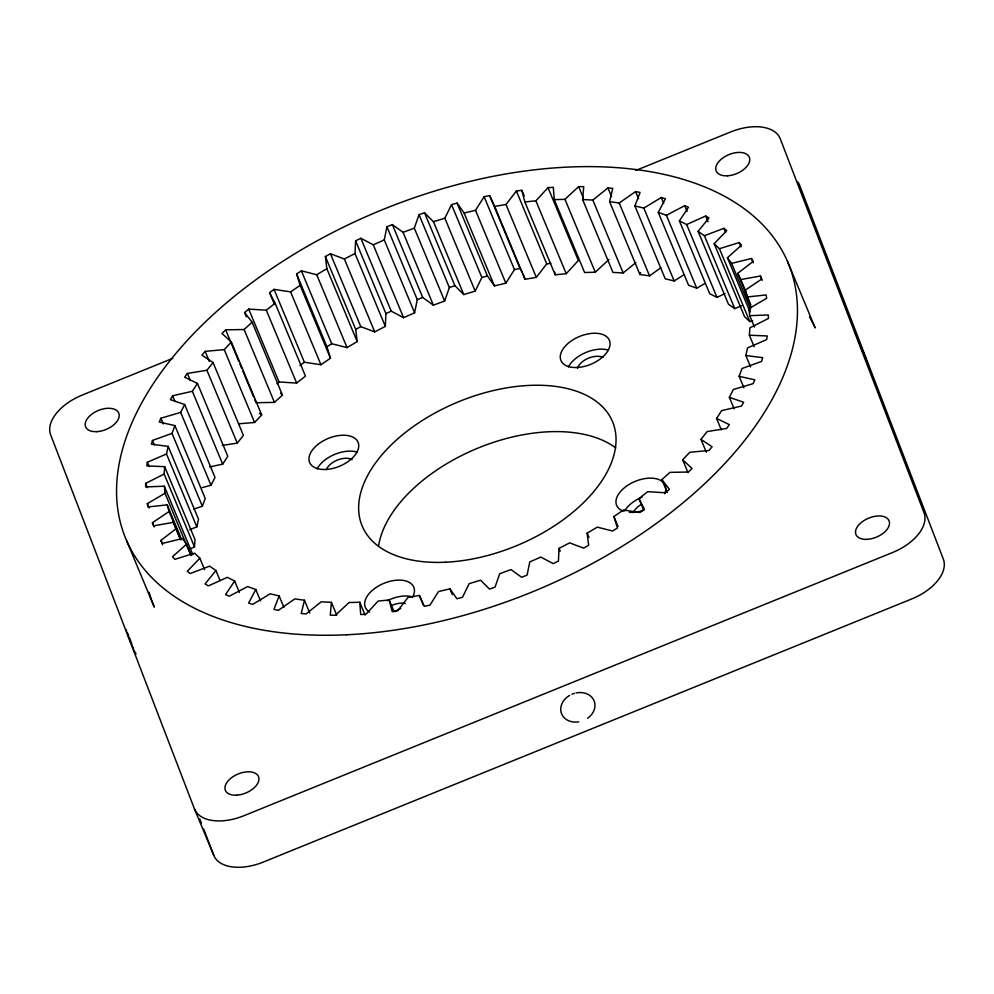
<?xml version="1.0" encoding="UTF-8"?>
<svg xmlns="http://www.w3.org/2000/svg" width="994" height="994" viewBox="0 0 994 994"><rect width="100%" height="100%" fill="white"/><g stroke="black" fill="none" stroke-linecap="round" stroke-linejoin="round"><path stroke-width="1.49" d="M522.086 272.008L519.974 268.455L514.445 269.573L505.847 283.191L494.44 285.887L487.433 275.984L481.879 277.488L475.182 291.105L463.788 294.559L433.459 221.687L424.55 212.815L419.033 214.679L449.363 287.552L444.653 301.02L433.396 305.195L403.055 232.323L392.357 224.582L386.927 226.781L417.269 299.654L414.597 312.824L403.589 317.682L373.259 244.81L360.872 238.274L355.603 240.784L385.933 313.657L385.337 326.392L374.713 331.872L344.371 258.999L330.43 253.756L325.386 256.551L355.715 329.424L357.194 341.588L347.055 347.614L316.726 274.742L301.393 270.84L296.61 273.897L300.138 285.34L290.608 291.876L274.046 289.366L269.585 292.634L275.127 303.245L266.317 310.203L248.711 309.097L244.623 312.563L252.128 322.218L244.114 329.511L225.663 329.846L221.985 333.462L231.366 342.06L224.246 349.615L205.149 351.367L201.919 355.094L213.064 362.537L206.926 370.277L187.394 373.433L184.66 377.223L197.446 383.435L192.351 391.276L172.583 395.798L170.372 399.625L184.673 404.533L180.672 412.386L160.891 418.226L159.226 422.028L174.882 425.581L172.024 433.372L152.455 440.466L151.349 444.206L168.185 446.368L166.495 453.985L147.348 462.26L146.814 465.913L164.644 466.658L164.147 474.039L145.633 483.395L145.683 486.911L164.321 486.215L165.016 493.272L147.323 503.623L147.957 506.965L167.191 504.853L169.079 511.512L152.417 522.72L153.623 525.851L173.242 522.347L176.298 528.522L160.842 540.487L162.606 543.37L182.399 538.512L186.586 544.153L172.521 556.727L174.82 559.324L194.563 553.161L199.844 558.206L187.307 571.264L190.127 573.55L209.61 566.145L215.909 570.531L205.05 583.925L208.355 585.888L227.365 577.328L234.634 581.005L225.563 594.586L229.303 596.189L247.63 586.572L255.781 589.504L248.599 603.122L252.762 604.364L270.194 593.791L279.14 595.94L273.922 609.446L278.444 610.304L294.808 598.885L304.437 600.227L301.257 613.497L306.09 613.944L321.199 601.817L331.412 602.339L330.294 615.199L335.376 615.261L349.068 602.538L359.766 602.252L360.71 614.565L366.016 614.217L378.13 601.059L389.188 599.954L393.947 611.385M608.987 259.496L595.294 272.207L584.596 272.505L554.254 199.632L553.31 187.319L548.017 187.655L535.89 200.813L524.844 201.931L521.838 190.289L516.395 191.034L505.971 204.491L494.677 206.404L489.644 195.582L484.115 196.7L475.517 210.318L464.099 213.014L457.091 203.111L451.537 204.615L444.852 218.22L475.182 291.105M190.326 548.787L194.489 546.911L194.986 539.531L164.644 466.658M754.135 346.657L749.377 335.226L749.874 327.846L768.399 318.478L768.35 314.974L749.712 315.657L749.016 308.6L766.697 298.262L766.076 294.92L746.842 297.032L744.953 290.372L761.603 279.152L760.41 276.034L740.791 279.538L737.734 273.35L753.179 261.385L751.414 258.515L731.621 263.373L727.446 257.732L741.512 245.145L739.213 242.548L719.457 248.711L714.189 243.679L726.713 230.62L723.905 228.322L704.411 235.727L698.111 231.353L708.971 217.947L705.678 215.996L686.668 224.545L679.399 220.879L688.469 207.286L684.717 205.683L666.39 215.3L658.252 212.381L665.433 198.75L661.271 197.52L643.826 208.094L634.893 205.944L640.099 192.426L635.588 191.581L619.212 203L609.583 201.645L612.776 188.388L607.943 187.928L592.834 200.067L582.608 199.533L583.739 186.673L578.645 186.623L564.952 199.334L554.254 199.632M414.597 312.824L384.268 239.952L386.927 226.781M355.603 240.784L354.995 253.52L385.337 326.392M189.755 529.665L196.824 526.87L198.514 519.241L168.185 446.368M750.607 366.948L745.848 355.517L747.538 347.888L766.685 339.613L767.219 335.96L749.377 335.226M444.653 301.02L414.324 228.135L419.033 214.679M660.811 267.734L649.554 275.872L639.925 274.518L640.596 272.555M193.731 509.077L202.354 506.244L205.224 498.454L174.882 425.581M743.897 387.722L739.138 376.291L742.009 368.513L761.578 361.418L762.684 357.666L745.848 355.517M202.341 487.545L211.014 485.258L215.015 477.406L184.673 404.533M734.106 408.782L729.347 397.351L733.348 389.486L753.129 383.647L754.806 379.845L739.138 376.291M209.734 466.869L222.693 464.148L227.788 456.308L197.446 383.435M721.333 429.868L716.575 418.437L721.669 410.597L741.449 406.074L743.661 402.259L729.347 397.351M494.677 206.404L525.018 279.277L536.313 277.363L546.725 263.907L550.8 263.348M222.246 445.387L237.268 443.15L243.406 435.409L213.064 362.537M706.312 452.208L700.956 439.348L707.094 431.595L726.639 428.439L729.372 424.649L716.575 418.437M524.844 201.931L555.174 274.804L566.232 273.685L578.346 260.527L548.017 187.655M238.821 423.779L254.588 422.487L261.695 414.933L231.366 342.06M688.022 472.684L682.667 459.824L689.774 452.258L708.884 450.506L712.102 446.791L700.956 439.348M254.812 399.861L256.005 402.719L274.456 402.384L282.458 395.09L252.128 322.218M667.26 492.515L661.905 479.655L669.906 472.361L688.357 472.038L692.048 468.422L682.667 459.824M582.608 199.533L612.95 272.406L623.163 272.94L635.899 262.565M277.003 383.709L279.053 381.969L296.659 383.075L305.469 376.117L275.127 303.245M643.652 510.059L638.894 498.628L647.703 491.682L665.309 492.776L669.409 489.309L661.905 479.655M299.927 365.519L304.388 362.238L320.95 364.748L330.468 358.213L300.138 285.34M618.057 526.534L613.894 516.532L623.412 510.009L639.974 512.519L644.435 509.239L638.894 498.628M634.893 205.944L665.222 278.817L674.168 280.967L683.822 274.816M330.468 358.213L326.939 346.769L331.723 343.713L347.055 347.614M568.866 695.875L569.599 695.415M316.726 274.742L326.852 268.703L325.386 256.551M389.188 599.954L392.195 611.583L397.637 610.85L408.049 597.394L419.344 595.468L424.388 606.303L429.917 605.172L438.516 591.567L449.922 588.858L456.929 598.761L462.483 597.27L469.18 583.652L480.574 580.185L489.483 589.069L495 587.206L499.709 573.737L510.966 569.562L521.676 577.303L527.093 575.104L529.765 561.933L540.773 557.075L553.161 563.598L558.429 561.088L559.026 548.353L569.649 542.886L583.59 548.129L588.647 545.321L587.168 533.169L597.307 527.131L612.639 531.032L617.423 527.976L613.894 516.532M658.252 212.381L688.581 285.253L696.732 288.173L704.435 283.824M355.715 329.424L360.772 326.628L374.713 331.872M344.371 258.999L354.995 253.52M679.399 220.879L709.728 293.752L716.997 297.417L725.048 293.503M385.933 313.657L391.201 311.147L403.589 317.682M373.259 244.81L384.268 239.952M698.111 231.353L728.453 304.226L734.752 308.6L741.661 305.717M172.819 358.312L82.229 395.065A43.748 25.024 -22.6 0 0 50.669 434.887L194.402 808.793L213.71 855.163A43.748 25.024 -22.6 0 0 263.224 862.084L911.771 598.935A43.748 25.024 -22.6 0 0 943.331 559.113L799.598 185.207A43.748 25.024 -22.6 0 0 797.834 181.964M635.862 170.421L730.776 131.916A43.748 25.024 -22.6 0 1 780.29 138.837L924.022 512.742A43.748 25.024 -22.6 0 1 892.475 552.565L243.928 815.714A43.748 25.024 -22.6 0 1 194.402 808.793M417.269 299.654L422.686 297.454L433.396 305.195M571.935 694.234L574.395 693.352M403.055 232.323L414.324 228.135M714.189 243.679L744.518 316.552L749.799 321.584L752.607 320.577M449.363 287.552L454.879 285.688L463.788 294.559M433.459 221.687L444.852 218.22M259.409 413.255L261.695 414.933M280.557 393.177L282.458 395.09M855.225 332.779L857.188 337.19M809.514 316.788L815.179 327.908L787.459 261.335M126.002 629.575L126.735 631.265M127.344 632.693L127.816 633.799M857.685 338.358L866.147 359.207M128.064 634.396L128.599 635.675M760.41 276.034L762.187 280.32M751.414 258.515L753.203 262.801M739.213 242.548L740.99 246.835M723.905 228.322L725.682 232.608M740.791 279.538L746.134 292.398M744.953 290.372L747.923 297.517M737.734 273.35L750.818 304.785M746.842 297.032L751.004 307.034M731.621 263.373L750.656 309.097M749.016 308.6L750.209 311.457M727.446 257.732L750.048 312.029M749.712 315.657L754.471 327.088M705.678 215.996L708.051 221.712M719.457 248.711L749.799 321.584M704.411 235.727L734.752 308.6M684.717 205.683L687.102 211.399M686.668 224.545L716.997 297.417M661.271 197.52L663.657 203.236M666.39 215.3L696.732 288.173M643.826 208.094L674.168 280.967M635.588 191.581L638.558 198.725M619.212 203L649.554 275.872M607.943 187.928L611.509 196.501M609.583 201.645L639.925 274.518M592.834 200.067L623.163 272.94M578.645 186.623L583.403 198.054M564.952 199.334L595.294 272.207M535.89 200.813L566.232 273.685M521.838 190.289L524.211 196.004M516.395 191.034L546.725 263.907M505.971 204.491L536.313 277.363M489.644 195.582L519.974 268.455M484.115 196.7L514.445 269.573M475.517 210.318L505.847 283.191M464.099 213.014L494.44 285.887M457.091 203.111L487.433 275.984M451.537 204.615L481.879 277.488M587.168 533.169L588.957 537.456M424.55 212.815L454.879 285.688M559.026 548.353L560.218 551.21M392.357 224.582L422.686 297.454M360.872 238.274L391.201 311.147M330.43 253.756L360.772 326.628M326.852 268.703L357.194 341.588M449.922 588.858L452.307 594.574M301.393 270.84L331.723 343.713M296.61 273.897L326.939 346.769M419.344 595.468L423.519 605.47M290.608 291.876L320.95 364.748M274.046 289.366L304.388 362.238M269.585 292.634L274.344 304.065M266.317 310.203L296.659 383.075M248.711 309.097L279.053 381.969M244.623 312.563L246.413 316.85M359.766 602.252L365.121 615.112M244.114 329.511L274.456 402.384M225.663 329.846L238.746 361.282M239.939 364.139L241.728 368.426M242.909 371.284L253.619 397.004M331.412 602.339L336.767 615.199M224.246 349.615L254.588 422.487M205.149 351.367L209.312 361.369M304.437 600.227L309.793 613.087M206.926 370.277L237.268 443.15M187.394 373.433L190.363 380.578M279.14 595.94L283.899 607.371M192.351 391.276L222.693 464.148M255.781 589.504L260.54 600.935M180.672 412.386L211.014 485.258M172.583 395.798L174.969 401.514M234.634 581.005L239.392 592.436M172.024 433.372L202.354 506.244M160.891 418.226L163.277 423.941M215.909 570.531L220.084 580.533M166.495 453.985L196.824 526.87M152.455 440.466L154.232 444.753M199.844 558.206L204.602 569.637M164.147 474.039L194.489 546.911M164.321 486.215L192.873 554.801M186.586 544.153L191.345 555.584M165.016 493.272L190.587 554.714M167.191 504.853L181.467 539.146M176.298 528.522L181.057 539.953M169.079 511.512L180.374 538.661M173.242 522.347L180.374 539.493M147.348 462.26L149.125 466.546M145.633 483.395L147.41 487.681M147.323 503.623L149.112 507.909M160.842 540.487L162.631 544.774M152.417 522.72L154.207 527.006M126.573 540.537L154.281 607.123L150.603 597.568M135.78 654.375L134.923 652.288M129.456 637.75L129.767 638.483M134.314 650.809L134.625 651.555M130.388 639.999L130.699 640.77M133.681 649.268L133.034 647.69M131.345 642.348L131.68 643.155M523.242 274.356L525.018 279.277M132.053 645.28L132.711 646.895M131.071 642.857L131.73 644.472M130.748 642.062L128.922 637.502M135.457 652.549L135.743 653.257M128.648 636.794L127.853 634.793M857.474 338.755L868.383 365.196L868.085 364.264M199.782 818.932L201.459 823.28M203.683 829.071L213.71 855.163M855.635 333.984L855.238 332.828M149.088 592.25L150.703 597.903M554.826 272.145L555.174 274.804M576.085 692.942A17.494 14.351 -21 0 1 593.915 700.41A17.494 14.351 -21 0 1 587.553 718.289M578.769 721.855A17.494 14.351 -21 0 1 561.635 713.903A17.494 14.351 -21 0 1 568.146 696.347M378.664 545.445A135.619 77.594 -22.6 0 1 477.766 448.17A135.619 77.594 -22.6 0 1 615.771 447.921M633.414 512.569A15.308 8.76 -22.6 0 1 641.577 504.293M577.551 368.165A15.308 8.76 -22.6 0 1 588.274 358.25A15.308 8.76 -22.6 0 1 602.96 357.43M390.94 605.918A15.308 8.76 -22.6 0 1 405.291 603.544M326.405 469.64A15.308 8.76 -22.6 0 1 337.674 459.936A15.308 8.76 -22.6 0 1 352.1 459.638M624.58 511.003A26.254 15.022 -22.6 0 1 642.087 497.149M568.419 366.96A26.254 15.022 -22.6 0 1 608.378 350.087M387.2 600.749A26.254 15.022 -22.6 0 1 412.758 596.947M665.297 485.755A26.254 15.022 -22.6 0 1 665.508 486.476M665.657 487.222A26.254 15.022 -22.6 0 1 664.613 493.732M643.789 510.208A26.254 15.022 -22.6 0 1 631.6 512.419M630.469 512.407A26.254 15.022 -22.6 0 1 629.351 512.357M623.35 511.164A26.254 15.022 -22.6 0 1 627.475 485.47A26.254 15.022 -22.6 0 1 664.315 483.743M369.594 612.006A26.254 15.022 -22.6 0 1 385.983 582.521A26.254 15.022 -22.6 0 1 412.895 596.562M400.768 608.39A26.254 15.022 -22.6 0 1 393.711 611.732M317.111 468.932A26.254 15.022 -22.6 0 1 357.057 452.059M866.979 539.344A17.942 10.263 -22.6 0 0 889.208 521.154A17.942 10.263 -22.6 0 0 861.326 522.471A17.942 10.263 -22.6 0 0 866.979 539.344M236.82 795.175A17.942 10.263 -22.6 0 0 258.564 776.761A17.942 10.263 -22.6 0 0 230.446 778.588A17.942 10.263 -22.6 0 0 236.82 795.175M727.633 175.789A17.942 10.263 -22.6 0 0 749.377 157.375A17.942 10.263 -22.6 0 0 721.259 159.189A17.942 10.263 -22.6 0 0 727.633 175.789M96.666 431.657A17.942 10.263 -22.6 0 0 118.895 413.467A17.942 10.263 -22.6 0 0 91.013 414.784A17.942 10.263 -22.6 0 0 96.666 431.657M346.558 634.781A358.735 205.249 -22.6 0 0 791.125 270.89A358.735 205.249 -22.6 0 0 233.354 297.144A358.735 205.249 -22.6 0 0 346.558 634.781M445.585 562.219A135.619 77.594 -22.6 0 0 613.658 424.649A135.619 77.594 -22.6 0 0 402.794 434.577A135.619 77.594 -22.6 0 0 445.585 562.219M577.079 367.494A26.254 15.022 -22.6 0 0 609.608 340.867A26.254 15.022 -22.6 0 0 568.792 342.793A26.254 15.022 -22.6 0 0 577.079 367.494M325.759 469.466A26.254 15.022 -22.6 0 0 358.287 442.839A26.254 15.022 -22.6 0 0 317.484 444.765A26.254 15.022 -22.6 0 0 325.759 469.466"/></g></svg>
